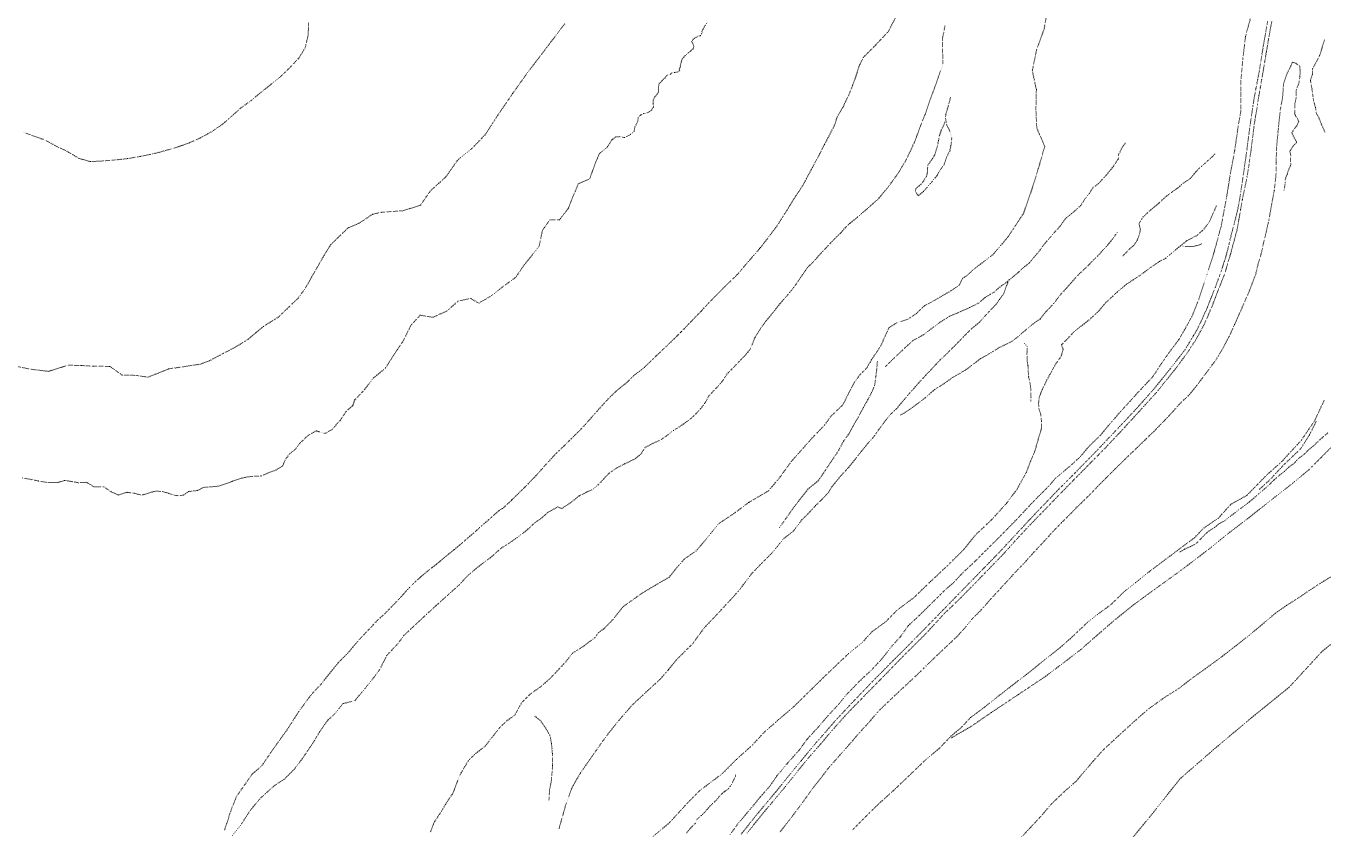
# Model space of a CAD drawing. Extents: x 682410 to 689460, y 7661803 to 7669124.
# Drawn here: x 685258.8 to 685687.7, y 7667440.4 to 7667705.9 of the extents above; entities that cross this region are included whole.
import ezdxf

# ---------------------------------------------------------------- set-up
doc = ezdxf.new("R2010")
doc.units = 0
doc.header["$MEASUREMENT"] = 0
doc.linetypes.add('DOT', pattern=[0.25, 0, -0.25])
doc.layers.add('02 TOE_Line', color=1, linetype='DOT', lineweight=20)

msp = doc.modelspace()

# ---------------------------------------------------------------- linework, layer by layer
at = {"layer": '02 TOE_Line'}
for points in [[(685547.46, 7667710.86, 4315.9), (685543.97, 7667704.05, 4316.5), (685539.5, 7667699.28, 4316.56), (685535.65, 7667695.44, 4316.78), (685534.55, 7667693.14, 4316.7), (685534.38, 7667692.77, 4316.69), (685534.22, 7667692.31, 4316.66), (685533.62, 7667690.5, 4316.56), (685533.47, 7667690.05, 4316.53), (685533.04, 7667688.7, 4316.45), (685532.08, 7667686.16, 4316.39), (685531.83, 7667685.4, 4316.35), (685531.67, 7667684.99, 4316.33), (685531.03, 7667683.42, 4316.26), (685529.46, 7667680.1, 4316.27), (685529.06, 7667679.29, 4316.28), (685528.84, 7667678.91, 4316.29), (685527, 7667675.69, 4316.37), (685526.56, 7667674.4, 4316.21), (685525.99, 7667672.7, 4315.99), (685524.85, 7667670.5, 4315.97), (685524.67, 7667670.14, 4315.97), (685524, 7667668.92, 4315.96), (685523.55, 7667668.07, 4315.94), (685522.81, 7667666.64, 4315.91), (685522.62, 7667666.28, 4315.9), (685521.33, 7667663.71, 4315.84), (685521.15, 7667663.36, 4315.84), (685520.91, 7667662.9, 4315.83), (685520.74, 7667662.57, 4315.83), (685519.4, 7667660.11, 4315.8), (685518.75, 7667658.92, 4315.79), (685518.56, 7667658.58, 4315.79), (685518.56, 7667658.58, 4315.79), (685518.45, 7667658.37, 4315.78), (685518.39, 7667658.25, 4315.78), (685516.83, 7667655.34, 4315.75), (685516.42, 7667654.54, 4315.73), (685515.74, 7667653.25, 4315.71), (685515.54, 7667652.94, 4315.7), (685514.92, 7667651.97, 4315.69), (685514.01, 7667650.62, 4315.69), (685512.79, 7667648.79, 4315.7), (685512.59, 7667648.47, 4315.7), (685512.57, 7667648.44, 4315.7), (685511.35, 7667646.46, 4315.69), (685510.83, 7667645.59, 4315.68), (685510.62, 7667645.26, 4315.68), (685510.28, 7667644.7, 4315.67), (685508.5, 7667641.96, 4315.68), (685507.71, 7667640.67, 4315.66), (685507.14, 7667639.76, 4315.66), (685506.9, 7667639.45, 4315.65), (685505.27, 7667637.29, 4315.64), (685504.68, 7667636.5, 4315.63), (685502.68, 7667633.86, 4315.61), (685502.4, 7667633.53, 4315.61), (685501.66, 7667632.63, 4315.61), (685501.31, 7667632.19, 4315.6), (685500.97, 7667631.78, 4315.6), (685498.74, 7667629.18, 4315.64), (685498.46, 7667628.87, 4315.64), (685497.63, 7667627.95, 4315.66), (685497.5, 7667627.79, 4315.66), (685496.08, 7667626.1, 4315.63), (685494.44, 7667624.12, 4315.59), (685494.14, 7667623.81, 4315.58), (685494, 7667623.67, 4315.58), (685493.93, 7667623.6, 4315.58), (685493.86, 7667623.54, 4315.58), (685489.9, 7667619.69, 4315.63), (685489.89, 7667619.68, 4315.63), (685489.88, 7667619.67, 4315.63), (685489.59, 7667619.38, 4315.62), (685486.96, 7667616.73, 4315.59), (685486.63, 7667616.4, 4315.59), (685485.92, 7667615.68, 4315.58), (685485.92, 7667615.68, 4315.58), (685484.31, 7667614.02, 4315.55), (685484.01, 7667613.69, 4315.55), (685482.03, 7667611.54, 4315.51), (685481.96, 7667611.47, 4315.51), (685481.69, 7667611.19, 4315.51), (685481.42, 7667610.91, 4315.51), (685479.05, 7667608.48, 4315.53), (685478.73, 7667608.15, 4315.53), (685478.08, 7667607.48, 4315.54), (685475.56, 7667604.82, 4315.54), (685475.19, 7667604.46, 4315.54), (685474.15, 7667603.45, 4315.54), (685474.11, 7667603.41, 4315.54), (685473.34, 7667602.65, 4315.54), (685470.99, 7667600.35, 4315.54), (685470.63, 7667600.02, 4315.54), (685470.44, 7667599.84, 4315.54), (685469.88, 7667599.32, 4315.54), (685467.79, 7667597.37, 4315.52), (685467.41, 7667596.99, 4315.52), (685467.05, 7667596.64, 4315.52), (685466.03, 7667595.66, 4315.53), (685464.4, 7667594.06, 4315.51), (685463.27, 7667592.96, 4315.51), (685461.9, 7667591.87, 4315.51), (685460.45, 7667590.78, 4315.55), (685460.05, 7667590.48, 4315.56), (685459.11, 7667589.6, 4315.58), (685457.88, 7667588.42, 4315.59), (685457.55, 7667588.09, 4315.59), (685457.19, 7667587.75, 4315.59), (685456.75, 7667587.39, 4315.59), (685454.83, 7667585.84, 4315.61), (685454.34, 7667585.45, 4315.62), (685453.59, 7667584.76, 4315.66), (685452.95, 7667584.15, 4315.69), (685451.79, 7667583.04, 4315.76), (685450.92, 7667582.11, 4315.76), (685450.83, 7667582.01, 4315.76), (685450.59, 7667581.76, 4315.75), (685449.99, 7667581.1, 4315.75), (685448.93, 7667579.95, 4315.73), (685448.85, 7667579.87, 4315.73), (685448.24, 7667579.19, 4315.72), (685448.19, 7667579.13, 4315.72), (685447.52, 7667578.36, 4315.71), (685446.37, 7667577.06, 4315.69), (685445.89, 7667576.51, 4315.68), (685445.26, 7667575.78, 4315.67), (685444.52, 7667574.95, 4315.65), (685443.8, 7667574.15, 4315.63), (685442.57, 7667572.83, 4315.63), (685442.39, 7667572.63, 4315.63), (685441.28, 7667571.49, 4315.66), (685440.45, 7667570.69, 4315.68), (685439.29, 7667569.55, 4315.71), (685438.65, 7667568.91, 4315.72), (685437.7, 7667567.99, 4315.75), (685436.77, 7667567.05, 4315.76), (685435.2, 7667565.58, 4315.79), (685433.64, 7667564.07, 4315.79), (685433.54, 7667563.99, 4315.79), (685432.87, 7667563.23, 4315.74), (685432.14, 7667562.4, 4315.68), (685431.64, 7667561.84, 4315.64), (685430.31, 7667560.43, 4315.59), (685429.58, 7667559.6, 4315.56), (685428.2, 7667558.03, 4315.51), (685428.12, 7667557.94, 4315.5), (685427.93, 7667557.73, 4315.5), (685427.3, 7667557.04, 4315.49), (685426.54, 7667556.25, 4315.48), (685425.06, 7667554.7, 4315.45), (685423.64, 7667553.27, 4315.46), (685423.23, 7667552.85, 4315.46), (685422.14, 7667551.8, 4315.46), (685420.66, 7667550.34, 4315.46), (685419.92, 7667549.61, 4315.46), (685419.55, 7667549.24, 4315.46), (685419.49, 7667549.18, 4315.46), (685419.47, 7667549.16, 4315.46), (685419.33, 7667549.01, 4315.46), (685419.19, 7667548.88, 4315.47), (685417.26, 7667547.11, 4315.56), (685416.71, 7667546.59, 4315.59), (685416.4, 7667546.38, 4315.66), (685415.13, 7667545.55, 4315.91), (685414, 7667544.55, 4316.01), (685412.76, 7667543.41, 4316.1), (685411.86, 7667542.64, 4316.14), (685411.27, 7667542.15, 4316.17), (685410.99, 7667541.89, 4316.17), (685408.76, 7667539.97, 4316.27), (685407.75, 7667539.05, 4316.29), (685407.67, 7667538.98, 4316.29), (685407.67, 7667538.98, 4316.29), (685406.76, 7667538.19, 4316.3), (685404.23, 7667535.98, 4316.35), (685404.03, 7667535.81, 4316.35), (685403.07, 7667534.95, 4316.36), (685402.14, 7667534.17, 4316.36), (685400.55, 7667532.84, 4316.37), (685400.42, 7667532.73, 4316.37), (685398.65, 7667531.3, 4316.41), (685396.85, 7667529.84, 4316.44), (685396.8, 7667529.8, 4316.44), (685395.51, 7667528.73, 4316.45), (685395.31, 7667528.56, 4316.45), (685394.4, 7667527.8, 4316.45), (685393.09, 7667526.78, 4316.46), (685392.89, 7667526.63, 4316.46), (685391.97, 7667525.9, 4316.46), (685391.06, 7667525.18, 4316.46), (685389.72, 7667524.02, 4316.46), (685389.37, 7667523.72, 4316.46), (685388.99, 7667523.38, 4316.46), (685388.86, 7667523.28, 4316.46), (685387.74, 7667522.26, 4316.45), (685386.92, 7667521.52, 4316.45), (685386.23, 7667520.81, 4316.45), (685385.74, 7667520.31, 4316.45), (685385.54, 7667520.11, 4316.45), (685385.46, 7667520.03, 4316.45), (685384.31, 7667518.75, 4316.44), (685383.43, 7667517.77, 4316.44), (685382.71, 7667516.97, 4316.44), (685382.33, 7667516.58, 4316.44), (685382.13, 7667516.38, 4316.44), (685381.95, 7667516.19, 4316.44), (685378.91, 7667513.04, 4316.43), (685378.51, 7667512.63, 4316.43), (685377.45, 7667511.54, 4316.43), (685375.05, 7667509.36, 4316.44), (685369.03, 7667503, 4316.51), (685365.34, 7667498.66, 4316.53), (685362.01, 7667495.29, 4316.56), (685356.4, 7667488.26, 4316.53), (685353.26, 7667484.92, 4316.53), (685349.02, 7667479.21, 4316.55), (685345.34, 7667473.44, 4316.62), (685340.96, 7667467.36, 4316.61), (685336.73, 7667461.18, 4316.52), (685333.58, 7667458.49, 4316.46), (685328.38, 7667451.04, 4316.31), (685328.11, 7667450.35, 4316.31), (685328.06, 7667450.25, 4316.31), (685327.81, 7667449.6, 4316.31), (685326.8, 7667447.07, 4316.3), (685326.52, 7667446.27, 4316.3), (685326.43, 7667445.98, 4316.3), (685326.26, 7667445.49, 4316.29), (685325.89, 7667444.31, 4316.28), (685325.18, 7667442.09, 4316.26), (685324.52, 7667440.08, 4316.25)], [(685596.61, 7667711.42, 4300.44), (685595.46, 7667704.91, 4298.9), (685592.98, 7667698.07, 4299.17), (685591.52, 7667691.06, 4299.35), (685592.88, 7667684.85, 4297.86), (685592.73, 7667678.18, 4298.55), (685593, 7667672.15, 4298.37), (685595.65, 7667665.98, 4297.02), (685593.52, 7667658.68, 4297.2), (685591.23, 7667651.29, 4297.21), (685588.65, 7667643.94, 4296.98), (685583.56, 7667636.17, 4296.73), (685578.54, 7667630.28, 4296.91), (685572.02, 7667625.29, 4296.78), (685570.13, 7667623.47, 4296.37), (685568.48, 7667622.38, 4296.25), (685567.34, 7667620.14, 4296.79), (685564.61, 7667618.27, 4296.74), (685559.4, 7667615.25, 4296.63), (685555.84, 7667613.33, 4296.4), (685553.09, 7667610.7, 4296.32), (685550.45, 7667608.93, 4296.54), (685546.71, 7667607.69, 4296.4), (685544.22, 7667606.16, 4296.48), (685542.69, 7667603.02, 4296.01), (685541.91, 7667601.05, 4295.7), (685540.82, 7667599.08, 4295.56), (685538.34, 7667595.45, 4295.67), (685536.85, 7667592.82, 4295.79), (685534.55, 7667590.55, 4295.49), (685532.64, 7667587.9, 4295.46), (685530.81, 7667584.45, 4295.48), (685528.91, 7667580.62, 4295.27), (685525.02, 7667576.9, 4295.36), (685522.8, 7667573.82, 4295.27), (685518.99, 7667569.9, 4295.07), (685515, 7667565.41, 4294.89), (685511.85, 7667561.86, 4294.94), (685507.67, 7667556.08, 4294.45), (685504.21, 7667552.1, 4294.01), (685497.71, 7667548.28, 4294.42), (685493.31, 7667544.98, 4294.28), (685487.84, 7667541.29, 4293.9), (685483.62, 7667536.08, 4293.57), (685480.39, 7667532.33, 4293.35), (685476.41, 7667529.56, 4293.36), (685473.3, 7667525.93, 4292.85), (685471.44, 7667523.6, 4292.76), (685466.92, 7667520.96, 4292.84), (685462.63, 7667518.4, 4292.23), (685456.24, 7667513.85, 4291.97), (685452.89, 7667509.62, 4291.96), (685449.89, 7667506.59, 4291.66), (685448.03, 7667505.22, 4291.63), (685446.91, 7667503.57, 4291.44), (685444.85, 7667502.11, 4291.61), (685443.32, 7667500.88, 4291.74), (685439.43, 7667498.44, 4291.47), (685437.25, 7667495.58, 4291.3), (685434.7, 7667492.88, 4291.09), (685432.02, 7667490.05, 4290.94), (685429.19, 7667487.58, 4290.81), (685425.53, 7667484.95, 4290.6), (685422.67, 7667482.08, 4290.39), (685420.5, 7667478.12, 4290.15), (685417.77, 7667476.09, 4289.97), (685415.39, 7667473.85, 4289.77), (685413.22, 7667471.03, 4289.7), (685410.57, 7667467.68, 4289.85), (685407.73, 7667465.52, 4290.08), (685405.16, 7667463.11, 4290.65), (685402.33, 7667458.32, 4290.08), (685400.01, 7667452.19, 4289.03), (685398.14, 7667449.52, 4289.06), (685396.23, 7667446.28, 4288.83), (685393.9, 7667442.8, 4288.65), (685392.54, 7667439.28, 4288.48)], [(685491.63, 7667438.55, 4255.67), (685494.25, 7667442.17, 4255.81), (685499.16, 7667447.96, 4256.11), (685501.65, 7667451.02, 4256.12), (685504.67, 7667454.42, 4256.26), (685507.01, 7667457.82, 4256.22), (685510.52, 7667462.03, 4256.41), (685514.58, 7667466.6, 4256.56), (685517.09, 7667470.06, 4256.68), (685521.16, 7667474.5, 4257.02), (685523.15, 7667476.91, 4256.91), (685527.55, 7667481.63, 4257), (685529.96, 7667484.66, 4257.07), (685534.32, 7667489.15, 4257.17), (685538.35, 7667492.94, 4257.15), (685541.6, 7667496.38, 4257.33), (685545.13, 7667500.87, 4257.63), (685547.89, 7667503.88, 4257.53), (685550.56, 7667507.64, 4257.56), (685554.31, 7667511.1, 4257.65), (685558.47, 7667515.21, 4257.99), (685562.7, 7667519.42, 4258.24), (685565.54, 7667521.86, 4258.21), (685568.47, 7667524.99, 4258.32), (685573.01, 7667529.25, 4258.29), (685576.62, 7667532.91, 4258.38), (685579.83, 7667536.04, 4258.48), (685583.34, 7667539.65, 4258.79), (685586.25, 7667542.58, 4258.83), (685589.3, 7667545.86, 4258.88), (685593.64, 7667550.42, 4259.03), (685596.51, 7667553.23, 4259.04), (685599.32, 7667556.42, 4259.13), (685603.97, 7667560.29, 4259.49), (685607.45, 7667563.52, 4259.5), (685610.1, 7667566.67, 4259.48), (685614.08, 7667570.58, 4259.64), (685616.31, 7667573.27, 4259.68), (685620.64, 7667578.3, 4260.16), (685623.43, 7667581.33, 4260.3), (685626.34, 7667584.54, 4260.3), (685629.62, 7667588.04, 4260.42), (685631.43, 7667589.97, 4260.39), (685633.76, 7667593.56, 4260.36), (685636.49, 7667597.53, 4260.43), (685640.03, 7667602.21, 4260.62), (685642.16, 7667605.95, 4260.7), (685644.38, 7667609.94, 4260.67), (685646.61, 7667615.55, 4260.55), (685649.26, 7667623.63, 4260.62), (685651.72, 7667631.36, 4260.95), (685653.96, 7667639.61, 4261.08), (685655.73, 7667648.98, 4261.46), (685657.07, 7667657.35, 4261.65), (685658.48, 7667664.82, 4261.7), (685659.56, 7667672.42, 4261.72), (685660.53, 7667677.95, 4261.71), (685660.51, 7667688.1, 4261.63), (685661.18, 7667695.24, 4262.06), (685662.02, 7667702.4, 4261.94), (685663.84, 7667709.09, 4261.82)], [(685255.25, 7667593.39, 4370.98), (685260.75, 7667592.33, 4371.01), (685266.27, 7667591.66, 4370.96), (685269.51, 7667592.68, 4370.92), (685272.75, 7667593.69, 4370.88), (685277.19, 7667593.6, 4370.85), (685281.14, 7667593.35, 4370.76), (685286.55, 7667593.31, 4370.6), (685290.68, 7667590.42, 4370.64), (685295.28, 7667590.33, 4370.56), (685299.18, 7667589.74, 4370.51), (685302.56, 7667591.1, 4370.62), (685305.94, 7667592.46, 4370.74), (685311.19, 7667593.25, 4370.75), (685316.44, 7667594.04, 4370.76), (685319.62, 7667595.25, 4370.83), (685324.12, 7667597.63, 4370.86), (685328.62, 7667600, 4370.89), (685332.3, 7667602.3, 4371.06), (685334.83, 7667604.41, 4370.81), (685337.35, 7667606.53, 4370.56), (685342.3, 7667609.6, 4370.88), (685345.23, 7667612.42, 4370.84), (685348.83, 7667615.9, 4371.04), (685351.29, 7667619.29, 4371.18), (685353.26, 7667622.85, 4371.46), (685355.3, 7667626.3, 4371.53), (685357.27, 7667629.83, 4371.58), (685359.56, 7667633.51, 4371.65), (685362.36, 7667636.24, 4371.67), (685365.38, 7667639.14, 4371.78), (685368.89, 7667640.59, 4371.71), (685373.39, 7667643.58, 4371.68), (685376.36, 7667644.26, 4372.02), (685383.14, 7667644.74, 4371.89), (685383.15, 7667644.67, 4371.9), (685389.28, 7667646.64, 4371.83), (685392.53, 7667651.31, 4371.68), (685397.68, 7667655.98, 4371.34), (685401.7, 7667661.69, 4371.48), (685406.18, 7667665.24, 4371.18), (685410.76, 7667670.03, 4371.03), (685412.81, 7667673.22, 4371), (685414.87, 7667676.41, 4370.97), (685417.3, 7667679.96, 4370.93), (685419.73, 7667683.5, 4370.89), (685422.07, 7667686.79, 4370.77), (685424.4, 7667690.08, 4370.65), (685426.91, 7667693.37, 4370.66), (685429.41, 7667696.65, 4370.67), (685431.98, 7667700.02, 4370.62), (685434.55, 7667703.4, 4370.57), (685436.97, 7667706.6, 4370.48)], [(685484.08, 7667706.91, 4351.7), (685483.18, 7667705.73, 4351.84), (685482.51, 7667704.53, 4351.78), (685482.23, 7667703.36, 4351.4), (685481.8, 7667702.61, 4351.41), (685480.99, 7667702.48, 4351.82), (685479.37, 7667701.47, 4352.2), (685478.91, 7667700.68, 4352.2), (685479.3, 7667700.16, 4351.77), (685479.61, 7667699.18, 4351.24), (685479.4, 7667698.28, 4351.01), (685478.53, 7667697.54, 4351.22), (685477.73, 7667696.88, 4351.27), (685476.62, 7667695.93, 4351.25), (685475.71, 7667694.8, 4351.15), (685475.31, 7667693.35, 4351.06), (685475.07, 7667692.1, 4350.63), (685474.81, 7667691.71, 4350.6), (685474.98, 7667691.18, 4350.2), (685474.49, 7667690.69, 4350.24), (685473.2, 7667690.43, 4351.09), (685472.41, 7667690.33, 4351.62), (685471.75, 7667689.77, 4351.75), (685470.7, 7667689.51, 4352.2), (685470.35, 7667688.95, 4352.08), (685469.17, 7667687.78, 4352.11), (685468.03, 7667686.61, 4352.1), (685467.92, 7667683.93, 4351.27), (685467.49, 7667683.27, 4351.24), (685466.71, 7667682.41, 4351.32), (685466.23, 7667681.34, 4351.11), (685466.22, 7667680.18, 4350.74), (685466.26, 7667679, 4350.24), (685465.65, 7667678.02, 4350.25), (685464.5, 7667677.22, 4350.78), (685463.03, 7667676.87, 4351.52), (685461.96, 7667676.35, 4352.03), (685461.18, 7667675.5, 4352.21), (685461.17, 7667674.42, 4351.83), (685460.11, 7667672.41, 4351.8), (685459.88, 7667671.01, 4351.4), (685458.64, 7667669.96, 4351.36), (685457.7, 7667669.46, 4351), (685456.68, 7667668.92, 4350.82), (685455.12, 7667669.26, 4351.54), (685453.82, 7667669.16, 4351.82), (685452.5, 7667668.15, 4351.59), (685451.04, 7667665.83, 4351.51), (685448.44, 7667663.65, 4352.19), (685446.92, 7667660.17, 4351.59), (685445.18, 7667655.3, 4350.52), (685441.43, 7667653.64, 4351.8), (685439.32, 7667648.57, 4350.35), (685438.08, 7667645.47, 4349.44), (685435.22, 7667641.79, 4349), (685432.03, 7667641.75, 4350.6), (685429.59, 7667638.28, 4349.91), (685428.51, 7667633.09, 4347.91), (685425.51, 7667629.25, 4347.9), (685423.51, 7667626.82, 4348.03), (685420.75, 7667622.75, 4347.8), (685415.89, 7667619.2, 4347.4), (685412.86, 7667616.75, 4347), (685408.49, 7667614.19, 4347), (685405.86, 7667615.8, 4349), (685401.74, 7667614.92, 4349.88), (685398.02, 7667611.63, 4349), (685393.37, 7667609.54, 4348.6), (685389.15, 7667610.22, 4349.4), (685386.09, 7667606.89, 4349), (685383.58, 7667601.74, 4348.49), (685380.59, 7667597.33, 4348.46), (685377.67, 7667592.73, 4348.05), (685373.73, 7667589.5, 4348.61), (685370.55, 7667585.38, 4348.06), (685367.52, 7667582.21, 4348.23), (685366.91, 7667580.38, 4347.8), (685364.77, 7667578.52, 4348.26), (685362.78, 7667575.52, 4348.14), (685359.9, 7667572.36, 4347.4), (685357.7, 7667571.12, 4347.4), (685354.77, 7667572, 4349), (685351.99, 7667570.38, 4348.97), (685349.27, 7667567.77, 4348.66), (685347.83, 7667565.85, 4348.21), (685345.88, 7667564.27, 4348.2), (685344.65, 7667562.57, 4347.8), (685343.63, 7667560.34, 4347), (685341.2, 7667558.89, 4346.83), (685339.08, 7667558.16, 4347), (685336.79, 7667557.09, 4347), (685333.87, 7667556.95, 4347.8), (685331.76, 7667556.71, 4348.29), (685329.83, 7667556.29, 4348.61), (685327.09, 7667555.31, 4348.58), (685322.25, 7667553.67, 4348.6), (685317.61, 7667553.31, 4349.33), (685315.56, 7667552.3, 4348.71), (685312.54, 7667551.94, 4348.6), (685310.93, 7667550.72, 4347.8), (685308.54, 7667550.55, 4347.8), (685305.96, 7667551.37, 4348.53), (685303.8, 7667551.94, 4348.91), (685301.69, 7667552.09, 4349), (685297.08, 7667550.75, 4347.89), (685294.57, 7667551.35, 4348.2), (685292.29, 7667551.69, 4348.41), (685289.38, 7667550.78, 4347.88), (685286.95, 7667551.85, 4348.76), (685284.66, 7667553.44, 4350), (685281.39, 7667553.44, 4349.79), (685278.92, 7667554.98, 4350.6), (685276.32, 7667554.85, 4350.2), (685271.61, 7667555.61, 4350.04), (685269.39, 7667554.94, 4349.54), (685265.88, 7667554.94, 4349.54), (685262.98, 7667555.42, 4349.8), (685260.24, 7667555.98, 4350.11), (685257.51, 7667556.48, 4350.34)], [(685352.27, 7667706.89, 4372.36), (685352.13, 7667702.82, 4372.4), (685351.14, 7667698.62, 4372.43), (685349.02, 7667695.19, 4372.46), (685346.14, 7667692.15, 4372.41), (685343.21, 7667689.3, 4372.45), (685339.9, 7667686.6, 4372.48), (685336.57, 7667683.93, 4372.54), (685333.29, 7667681.2, 4372.57), (685329.87, 7667678.75, 4372.61), (685326.81, 7667675.97, 4372.53), (685323.68, 7667673.27, 4372.39), (685320.32, 7667670.97, 4372.25), (685316.52, 7667668.84, 4372.22), (685312.85, 7667667.22, 4372.25), (685308.78, 7667665.79, 4372.22), (685304.9, 7667664.6, 4372.16), (685300.73, 7667663.56, 4372.13), (685296.69, 7667662.74, 4372.11), (685292.42, 7667661.99, 4372.14), (685288.33, 7667661.55, 4372.12), (685284.27, 7667661.22, 4372.11), (685280.19, 7667660.99, 4372.19), (685276.32, 7667662.06, 4372.27), (685272.8, 7667664.21, 4372.27), (685269.02, 7667666.01, 4372.4), (685265.45, 7667667.97, 4372.31), (685261.58, 7667669.41, 4372.38), (685257.64, 7667670.81, 4372.48)], [(685562.67, 7667705.89, 4315.32), (685561.84, 7667701.81, 4315.31), (685561.94, 7667693.27, 4315.45), (685560.45, 7667688.84, 4315.41), (685559.11, 7667685.06, 4315.51), (685557.68, 7667681.35, 4315.6), (685556.06, 7667676.59, 4315.79), (685554.03, 7667671.41, 4315.83), (685552.72, 7667667.77, 4315.94), (685551.21, 7667664.5, 4315.91), (685549.75, 7667661.43, 4315.88), (685547.11, 7667657.05, 4315.54), (685544.01, 7667652.77, 4315.32), (685540.61, 7667648.65, 4315.33), (685537.04, 7667645.5, 4315.02), (685533.72, 7667642.64, 4314.97), (685531.12, 7667640.53, 4314.94), (685529.32, 7667638.76, 4314.97), (685528.09, 7667637.31, 4315.08), (685526.74, 7667636.06, 4314.86), (685524.89, 7667634.15, 4314.78), (685523.38, 7667632.52, 4314.83), (685520.85, 7667629.8, 4314.94), (685518.88, 7667627.58, 4314.94), (685517.3, 7667626.11, 4314.83), (685514.91, 7667622.65, 4314.86), (685513.04, 7667619.88, 4314.77), (685510.67, 7667616.94, 4314.86), (685508.04, 7667613.95, 4314.76), (685505.85, 7667611.15, 4314.62), (685503.57, 7667608.39, 4314.44), (685501.66, 7667605.77, 4314.31), (685499.77, 7667602.75, 4314.16), (685498.26, 7667598.92, 4314.16), (685496.58, 7667596.95, 4314.1), (685494.98, 7667595.29, 4314.02), (685492.17, 7667592.38, 4314.04), (685490.62, 7667590.81, 4314.09), (685489.19, 7667588.57, 4314.12), (685487.35, 7667586.45, 4314.13), (685484.69, 7667583.64, 4314.06), (685483.21, 7667581.03, 4314.09), (685481.79, 7667579.24, 4314.04), (685480.24, 7667577.55, 4314.12), (685478.68, 7667576.08, 4314.2), (685476.35, 7667574.36, 4314.16), (685474.79, 7667573.29, 4313.98), (685472.88, 7667572.13, 4313.97), (685471.02, 7667570.64, 4314.02), (685468.76, 7667569.06, 4314.24), (685466.06, 7667567.81, 4314.29), (685463.52, 7667566.51, 4314.35), (685462.06, 7667564.23, 4314.73), (685460.1, 7667562.67, 4314.87), (685456.7, 7667561.07, 4314.91), (685454.17, 7667559.72, 4315.01), (685451.63, 7667558.02, 4315.08), (685449.43, 7667555.67, 4315.13), (685447.83, 7667553.95, 4314.98), (685445.91, 7667552.45, 4314.88), (685444.09, 7667551.7, 4314.94), (685441.7, 7667550.46, 4315.32), (685439.99, 7667549.1, 4315.56), (685438.71, 7667548.14, 4315.79), (685435.96, 7667546.29, 4316.1), (685434.67, 7667546.88, 4315.88), (685431.37, 7667545.04, 4315.83), (685429.34, 7667543.2, 4315.91), (685426.89, 7667541.5, 4315.92), (685424.66, 7667539.35, 4315.98), (685421.37, 7667536.84, 4315.95), (685418.95, 7667535.12, 4315.99), (685415.67, 7667533.03, 4316), (685413.09, 7667530.63, 4316.09), (685408.31, 7667527.03, 4316.2), (685404.78, 7667524.03, 4316.25), (685401.89, 7667520.92, 4316.34), (685398.17, 7667517.62, 4316.33), (685394.46, 7667514.26, 4316.37), (685391.23, 7667511.32, 4316.46), (685387.7, 7667508.04, 4316.44), (685383.76, 7667504.34, 4316.47), (685381.8, 7667501.63, 4316.66), (685378.12, 7667497.76, 4316.52), (685375.8, 7667493.12, 4316.82), (685373.44, 7667489.93, 4316.73), (685370.88, 7667486.8, 4316.63), (685367.62, 7667482.81, 4316.9), (685363.64, 7667481.81, 4316.35), (685360.78, 7667478.29, 4316.28), (685358.56, 7667476.31, 4316.32), (685355.86, 7667472.42, 4316.49), (685354.16, 7667469.48, 4316.56), (685350.52, 7667464.09, 4316.57), (685347.57, 7667460.16, 4316.51), (685344.27, 7667456.88, 4316.62), (685340.99, 7667454.74, 4316.51), (685336.41, 7667450.62, 4316.32), (685333.04, 7667446.6, 4316.37), (685329.99, 7667441.89, 4316.29), (685327.02, 7667438.17, 4316.26)], [(685669.33, 7667707.31, 4260.92), (685668.84, 7667704.54, 4260.93), (685668.35, 7667701.77, 4260.94), (685667.86, 7667699, 4260.95), (685667.44, 7667696.35, 4260.97), (685667.02, 7667693.7, 4261), (685666.6, 7667691.05, 4261.03), (685666.03, 7667688.04, 4260.99), (685665.45, 7667685.03, 4260.95), (685664.88, 7667682.01, 4260.91), (685664.43, 7667679.05, 4260.89), (685663.99, 7667676.09, 4260.87), (685663.54, 7667673.13, 4260.85), (685663.14, 7667670.03, 4260.81), (685662.74, 7667666.93, 4260.77), (685662.34, 7667663.82, 4260.73), (685661.89, 7667660.72, 4260.63), (685661.44, 7667657.62, 4260.53), (685660.99, 7667654.51, 4260.44), (685660.51, 7667651.31, 4260.38), (685660.03, 7667648.11, 4260.33), (685659.54, 7667645.76, 4260.24), (685659.05, 7667643.41, 4260.15), (685658.23, 7667640.27, 4260.14), (685657.41, 7667637.13, 4260.13), (685656.65, 7667634, 4260.11), (685655.9, 7667630.86, 4260.1), (685655, 7667627.95, 4260.04), (685654.1, 7667625.04, 4259.98), (685653.06, 7667622.23, 4259.78), (685652.01, 7667619.42, 4259.57), (685650.56, 7667615.73, 4259.53), (685649.11, 7667612.04, 4259.49), (685647.64, 7667608.89, 4259.43), (685646.17, 7667605.74, 4259.36), (685644.78, 7667603.4, 4259.34), (685643.38, 7667601.07, 4259.31), (685641.98, 7667598.73, 4259.29), (685639.64, 7667595.73, 4259.13), (685637.29, 7667592.74, 4258.97), (685635.31, 7667590.28, 4258.95), (685633.32, 7667587.83, 4258.92), (685631.33, 7667585.37, 4258.9), (685629.56, 7667583.38, 4258.9), (685627.78, 7667581.38, 4258.9), (685626.01, 7667579.39, 4258.89), (685624.04, 7667577.28, 4258.84), (685622.08, 7667575.18, 4258.78), (685619.88, 7667572.86, 4258.67), (685617.68, 7667570.54, 4258.56), (685615.48, 7667568.22, 4258.45), (685613.28, 7667565.89, 4258.34), (685610.91, 7667563.46, 4258.34), (685608.54, 7667561.03, 4258.34), (685606.17, 7667558.6, 4258.34), (685604.15, 7667556.57, 4258.3), (685602.13, 7667554.55, 4258.26), (685600.11, 7667552.53, 4258.22), (685597.89, 7667550.21, 4258.14), (685595.66, 7667547.9, 4258.06), (685593.43, 7667545.59, 4257.98), (685590.73, 7667542.71, 4257.92), (685588.03, 7667539.83, 4257.86), (685585.7, 7667537.31, 4257.74), (685583.36, 7667534.79, 4257.62), (685581.02, 7667532.27, 4257.49), (685579.15, 7667530.34, 4257.45), (685577.27, 7667528.42, 4257.41), (685575.4, 7667526.49, 4257.37), (685573.4, 7667524.44, 4257.32), (685571.4, 7667522.38, 4257.26), (685569.4, 7667520.33, 4257.2), (685567.48, 7667518.36, 4257.15), (685565.57, 7667516.4, 4257.09), (685563.65, 7667514.43, 4257.04), (685561.7, 7667512.42, 4256.97), (685559.74, 7667510.41, 4256.9), (685557.56, 7667508.2, 4256.83), (685555.39, 7667505.99, 4256.76), (685552.66, 7667503.21, 4256.65), (685549.94, 7667500.42, 4256.53), (685548.05, 7667498.54, 4256.49), (685546.15, 7667496.66, 4256.45), (685544.26, 7667494.78, 4256.4), (685541.89, 7667492.38, 4256.35), (685539.52, 7667489.99, 4256.3), (685536.79, 7667487.16, 4256.26), (685534.06, 7667484.33, 4256.23), (685531.69, 7667481.81, 4256.19), (685529.32, 7667479.29, 4256.15), (685526.95, 7667476.76, 4256.11), (685524.6, 7667474.08, 4256.02), (685522.26, 7667471.4, 4255.93), (685519.91, 7667468.71, 4255.84), (685517.55, 7667465.87, 4255.8), (685515.18, 7667463.03, 4255.75), (685512.82, 7667460.19, 4255.71), (685510.75, 7667457.63, 4255.64), (685508.69, 7667455.08, 4255.58), (685506.63, 7667452.53, 4255.51), (685504.7, 7667450.23, 4255.36), (685502.77, 7667447.92, 4255.21), (685500.84, 7667445.62, 4255.06), (685498.97, 7667443.29, 4255.05), (685497.1, 7667440.97, 4255.05), (685495.23, 7667438.64, 4255.04)], [(685497.24, 7667439, 4255.07), (685499.51, 7667441.85, 4255.1), (685501.79, 7667444.7, 4255.14), (685503.74, 7667447.04, 4255.26), (685505.7, 7667449.38, 4255.37), (685507.81, 7667451.91, 4255.48), (685509.93, 7667454.43, 4255.59), (685512.1, 7667457.16, 4255.67), (685514.28, 7667459.88, 4255.75), (685515.98, 7667461.96, 4255.79), (685517.68, 7667464.03, 4255.83), (685519.7, 7667466.36, 4255.85), (685521.72, 7667468.68, 4255.88), (685523.87, 7667471.22, 4255.96), (685526.02, 7667473.75, 4256.05), (685528.42, 7667476.41, 4256.12), (685530.83, 7667479.07, 4256.19), (685532.9, 7667481.19, 4256.22), (685534.97, 7667483.31, 4256.25), (685537.03, 7667485.43, 4256.28), (685539.2, 7667487.63, 4256.31), (685541.36, 7667489.82, 4256.34), (685543.52, 7667492.02, 4256.37), (685545.47, 7667494.03, 4256.44), (685547.42, 7667496.04, 4256.51), (685549.37, 7667498.05, 4256.58), (685551.6, 7667500.24, 4256.63), (685553.82, 7667502.44, 4256.68), (685556.04, 7667504.63, 4256.74), (685558.2, 7667506.99, 4256.83), (685560.36, 7667509.34, 4256.92), (685562.52, 7667511.69, 4257.01), (685565.03, 7667514.07, 4257.04), (685567.54, 7667516.46, 4257.08), (685569.79, 7667518.74, 4257.15), (685572.03, 7667521.03, 4257.23), (685574.41, 7667523.47, 4257.34), (685576.78, 7667525.92, 4257.44), (685579.52, 7667528.74, 4257.43), (685582.26, 7667531.56, 4257.42), (685584.04, 7667533.57, 4257.6), (685585.81, 7667535.58, 4257.78), (685588.02, 7667537.95, 4257.82), (685590.22, 7667540.32, 4257.85), (685592.94, 7667543.11, 4257.9), (685595.65, 7667545.9, 4257.95), (685598.18, 7667548.52, 4258.04), (685600.7, 7667551.14, 4258.13), (685603, 7667553.49, 4258.14), (685605.29, 7667555.84, 4258.15), (685607.2, 7667557.77, 4258.24), (685609.1, 7667559.7, 4258.33), (685611.01, 7667561.64, 4258.41), (685613.3, 7667563.96, 4258.38), (685615.59, 7667566.28, 4258.35), (685617.92, 7667568.74, 4258.49), (685620.24, 7667571.21, 4258.62), (685622.45, 7667573.6, 4258.71), (685624.65, 7667575.99, 4258.81), (685626.85, 7667578.39, 4258.9), (685628.75, 7667580.49, 4258.88), (685630.64, 7667582.58, 4258.87), (685632.54, 7667584.68, 4258.85), (685634.52, 7667587.12, 4258.87), (685636.5, 7667589.55, 4258.89), (685638.48, 7667591.99, 4258.91), (685640.6, 7667594.84, 4259.1), (685642.72, 7667597.7, 4259.29), (685644.26, 7667600.07, 4259.3), (685645.8, 7667602.44, 4259.32), (685647.11, 7667604.85, 4259.37), (685648.42, 7667607.26, 4259.42), (685649.7, 7667610.25, 4259.51), (685650.99, 7667613.25, 4259.6), (685652.06, 7667616.07, 4259.68), (685653.14, 7667618.9, 4259.75), (685654.1, 7667621.26, 4259.85), (685655.06, 7667623.63, 4259.95), (685656.1, 7667627.16, 4260.08), (685657.14, 7667630.7, 4260.22), (685657.85, 7667633.35, 4260.21), (685658.57, 7667635.99, 4260.2), (685659.28, 7667638.64, 4260.19), (685659.85, 7667641.94, 4260.25), (685660.42, 7667645.24, 4260.3), (685660.99, 7667648.53, 4260.36), (685661.8, 7667652.39, 4260.48), (685662.6, 7667656.25, 4260.6), (685663.02, 7667659.05, 4260.65), (685663.43, 7667661.85, 4260.7), (685663.84, 7667664.65, 4260.75), (685664.2, 7667667.55, 4260.8), (685664.56, 7667670.46, 4260.86), (685664.92, 7667673.36, 4260.91), (685665.44, 7667676.52, 4260.92), (685665.95, 7667679.69, 4260.92), (685666.46, 7667682.85, 4260.93), (685666.92, 7667685.52, 4260.93), (685667.39, 7667688.19, 4260.92), (685667.85, 7667690.86, 4260.92), (685668.39, 7667694.11, 4260.91), (685668.93, 7667697.37, 4260.9), (685669.55, 7667700.95, 4260.87), (685670.17, 7667704.53, 4260.85), (685670.77, 7667707.57, 4260.94)], [(685688.28, 7667670.76, 4260.25), (685687.22, 7667673.09, 4260.2), (685686.32, 7667675.39, 4260.41), (685685.45, 7667676.93, 4260.44), (685685.18, 7667678.92, 4260.59), (685684.54, 7667681.11, 4260.76), (685684.28, 7667682.88, 4260.95), (685684.01, 7667684.94, 4261.16), (685683.48, 7667687.91, 4261.22), (685684.12, 7667689.79, 4261.66), (685684.2, 7667691.66, 4261.62), (685686.58, 7667696.17, 4262.21), (685688.13, 7667701.28, 4262.3)], [(685508.2, 7667439.48, 4256.09), (685511.25, 7667443.37, 4256.18), (685514.03, 7667447.09, 4256.2), (685516.29, 7667450.08, 4256.26), (685518.91, 7667453.79, 4256.22), (685521.59, 7667457.15, 4256.34), (685523.62, 7667459.88, 4256.39), (685526.77, 7667463.51, 4256.4), (685529.07, 7667466.08, 4256.43), (685531.97, 7667469.41, 4256.52), (685534.48, 7667472.32, 4256.6), (685537.25, 7667475.32, 4256.72), (685540.77, 7667479.42, 4256.88), (685544.58, 7667483.08, 4257.03), (685547.2, 7667485.53, 4257.09), (685550.66, 7667488.78, 4257.11), (685553.46, 7667491.37, 4257.19), (685556.38, 7667494.24, 4257.38), (685559.09, 7667496.89, 4257.5), (685562.9, 7667500.5, 4257.63), (685566.56, 7667503.91, 4257.56), (685569.19, 7667506.81, 4257.67), (685571.55, 7667509.72, 4257.72), (685574.56, 7667512.7, 4258.01), (685577.76, 7667516.34, 4258.03), (685580.43, 7667519.25, 4258.2), (685583.39, 7667522.44, 4258.3), (685585.94, 7667525.3, 4258.37), (685588.47, 7667527.88, 4258.58), (685592.09, 7667531.91, 4258.53), (685594.89, 7667534.89, 4258.61), (685598.27, 7667538.62, 4258.61), (685601.23, 7667541.66, 4258.63), (685603.53, 7667543.94, 4258.71), (685606.31, 7667546.79, 4258.87), (685610.6, 7667550.95, 4258.97), (685613.29, 7667553.76, 4259.05), (685616.18, 7667556.66, 4259.18), (685618.96, 7667559.43, 4259.37), (685622.11, 7667562.57, 4259.53), (685626.26, 7667566.5, 4259.56), (685629.07, 7667569.27, 4259.63), (685631.9, 7667571.98, 4259.77), (685635.25, 7667575.42, 4259.87), (685637.77, 7667578.12, 4259.93), (685640.4, 7667581.07, 4260.02), (685643.17, 7667583.64, 4260.23), (685646.01, 7667587.11, 4260.24), (685648.63, 7667590.61, 4260.36), (685652.21, 7667595.4, 4260.27), (685654.42, 7667599.07, 4260.47), (685656.64, 7667603.26, 4260.59), (685658.41, 7667607.14, 4260.56), (685660.26, 7667611.29, 4260.57), (685661.75, 7667614.65, 4260.64), (685663.26, 7667618.19, 4260.7), (685665.3, 7667623.47, 4260.96), (685666.23, 7667627.24, 4260.97), (685667.22, 7667630.62, 4261.03), (685667.92, 7667633.84, 4261), (685668.94, 7667638.08, 4261.17), (685669.75, 7667641.68, 4261.24), (685670.6, 7667646.52, 4261.3), (685671.54, 7667651.5, 4261.43), (685672.09, 7667656.41, 4261.48), (685672.17, 7667660.79, 4261.45), (685672.26, 7667665.13, 4261.57), (685672.62, 7667669.32, 4261.61), (685673.07, 7667673.8, 4261.73), (685673.5, 7667678.02, 4261.73), (685674.27, 7667682.08, 4261.9), (685674.59, 7667686.6, 4261.84), (685675.67, 7667689.93, 4261.93), (685677.04, 7667692.65, 4262.17), (685677.53, 7667693.83, 4262.15), (685678.65, 7667693.53, 4262.05), (685679.98, 7667692.52, 4261.83), (685680.07, 7667690.72, 4261.5), (685680.01, 7667689.12, 4261.43), (685679.68, 7667686.93, 4261.24), (685678.84, 7667684.99, 4261.18), (685678.73, 7667683.63, 4261.06), (685678.72, 7667681.91, 4260.91), (685678.37, 7667680.14, 4260.97), (685678.35, 7667678.39, 4260.73), (685678.27, 7667677.04, 4260.65), (685678.59, 7667676.05, 4260.63), (685679.19, 7667675.38, 4260.5), (685679.62, 7667674.24, 4260.41), (685678.97, 7667672.83, 4260.45), (685678.12, 7667671.76, 4260.62), (685677.3, 7667670.48, 4260.75), (685677.99, 7667669.18, 4260.5), (685678.96, 7667667.37, 4260.3), (685677.73, 7667666.11, 4261.1), (685676.65, 7667664.36, 4261.1), (685676.99, 7667662.98, 4260.46), (685676.85, 7667661.8, 4260.31), (685676.99, 7667659.88, 4260.18), (685676.15, 7667657.96, 4260.53), (685675.79, 7667656.72, 4260.68), (685675.32, 7667655.63, 4260.89), (685675.14, 7667654.94, 4261.07), (685675.14, 7667654.04, 4260.96), (685674.98, 7667652.62, 4260.94), (685674.74, 7667651.52, 4261.11)], [(685562.62, 7667674.11, 4315.56), (685562.29, 7667673.14, 4315.45), (685561.48, 7667671.5, 4315.3), (685560.79, 7667669.47, 4315.33), (685560.49, 7667667.86, 4315.28), (685560.18, 7667666.21, 4315.24), (685559.67, 7667664.49, 4315.12), (685559.26, 7667663.16, 4315.14), (685558.18, 7667661.46, 4315.19), (685556.95, 7667659.79, 4315.21), (685556.92, 7667657.65, 4315.16), (685556.53, 7667656.17, 4315.12), (685555.15, 7667653.89, 4315.08), (685552.99, 7667652.03, 4315.15), (685552.9, 7667651.06, 4315.08), (685553.8, 7667649.71, 4315.38), (685555.54, 7667651.11, 4315.29), (685556.72, 7667652.48, 4315.3), (685558.41, 7667654.45, 4315.26), (685560.07, 7667656.46, 4315.39), (685560.82, 7667657.86, 4315.21), (685562.53, 7667660.27, 4315.16), (685563.34, 7667662.86, 4315.02), (685564.23, 7667664.44, 4315.21), (685564.64, 7667666.32, 4315.22), (685564.93, 7667668.92, 4315.26), (685564.13, 7667671.39, 4315.27), (685563.2, 7667673.21, 4315.33), (685562.86, 7667675.42, 4315.78), (685562.94, 7667676.68, 4315.89), (685563.58, 7667678.82, 4316.01), (685564.13, 7667680.85, 4316.38), (685564.56, 7667682.45, 4316.65)], [(685622.29, 7667667.15, 4287.2), (685621.33, 7667665.82, 4286.74), (685620.06, 7667663.33, 4286.45), (685619.98, 7667661.94, 4286.2), (685618.33, 7667659.45, 4286.11), (685615.93, 7667656.48, 4286.12), (685613.51, 7667653.85, 4286.29), (685611.53, 7667652.32, 4286.35), (685610.47, 7667650.59, 4286.47), (685609.01, 7667648.78, 4286.47), (685607.53, 7667646.47, 4286.38), (685604.88, 7667644.09, 4286.56), (685602.55, 7667642.26, 4286.63), (685600.53, 7667639.4, 4286.6), (685598.9, 7667637.69, 4286.51), (685597.38, 7667635.86, 4286.47), (685595.31, 7667633.5, 4286.4), (685593.61, 7667631.1, 4286.4), (685591.96, 7667629.26, 4286.34), (685590.58, 7667627.51, 4286.36), (685588.59, 7667625.98, 4286.32), (685586.98, 7667624.46, 4286.37), (685584.95, 7667622.71, 4286.54), (685583.82, 7667621.86, 4286.59), (685583.19, 7667621.26, 4286.55), (685580.87, 7667619.6, 4286.7), (685579, 7667617.94, 4286.99), (685577.68, 7667617.17, 4287.09), (685575.78, 7667615.98, 4287.48), (685573.96, 7667614.35, 4287.9), (685570.82, 7667612.73, 4288.4), (685567.2, 7667611.13, 4289.01), (685564.05, 7667609.8, 4289.68), (685560.91, 7667607.81, 4290.44), (685558.1, 7667605.69, 4291.25), (685555.46, 7667603.7, 4291.97), (685552.05, 7667601.82, 4292.92), (685549.49, 7667599.5, 4293.3), (685546.34, 7667596.51, 4293.82), (685542.9, 7667593.18, 4293.99)], [(685621.46, 7667629.81, 4275.49), (685622.46, 7667630.84, 4275.13), (685623.86, 7667632.29, 4274.51), (685625.18, 7667633.4, 4274), (685626.23, 7667635.06, 4273.58), (685626.92, 7667636.86, 4273.24), (685627.26, 7667638.55, 4272.92), (685626.84, 7667640.59, 4272.66), (685628.13, 7667642.66, 4272.4), (685630.21, 7667644.63, 4271.81), (685633.13, 7667647.05, 4271.08), (685635.49, 7667649.27, 4270.55), (685637.65, 7667650.89, 4269.93), (685639.56, 7667652.25, 4269.46), (685641.36, 7667653.79, 4268.83), (685643.87, 7667655.49, 4268.3), (685645.69, 7667657.75, 4267.76), (685646.82, 7667658.89, 4267.56), (685648.48, 7667660.29, 4267.34), (685649.69, 7667661.43, 4267.13), (685650.76, 7667662.37, 4267.11), (685651.43, 7667662.96, 4267.04), (685652.04, 7667663.76, 4267.13)], [(685652.38, 7667646.37, 4262.98), (685651.14, 7667643.5, 4262.64), (685650.04, 7667641.03, 4262.36), (685648.18, 7667638.58, 4262.37), (685646, 7667636.61, 4263.02), (685642.53, 7667634.82, 4264.19), (685639.81, 7667632.57, 4265.2), (685635.56, 7667629.01, 4266.27), (685633.52, 7667627.96, 4267.04), (685630.39, 7667625.8, 4267.96), (685627.16, 7667623.42, 4269.07), (685622.66, 7667620.44, 4270.71), (685620.06, 7667618.3, 4271.52), (685615.86, 7667614.42, 4272.65), (685613.33, 7667611.43, 4273.26), (685610.29, 7667608.67, 4273.48), (685605.41, 7667604.82, 4273.76), (685602.96, 7667602.24, 4273.75), (685601.16, 7667600.41, 4273.91), (685601.76, 7667598.9, 4273.12), (685601.11, 7667596.73, 4272.93), (685599.3, 7667594.13, 4272.7), (685596.28, 7667588.71, 4271.63), (685594.79, 7667585.63, 4271.32), (685593.79, 7667582.87, 4270.69), (685593.61, 7667581.16, 4270.15), (685593.69, 7667579.39, 4269.29), (685594.33, 7667577.26, 4268.36), (685594.59, 7667575.05, 4267.39), (685594.53, 7667572.65, 4266.36), (685593.73, 7667570.05, 4265.42), (685592.47, 7667565.62, 4264.15), (685590.88, 7667561.71, 4263.12), (685589.53, 7667558.23, 4262.38), (685586.45, 7667552.64, 4262.04), (685582.97, 7667548.01, 4262.16), (685578.15, 7667542.68, 4262.16), (685572.71, 7667537.55, 4262.38), (685568.85, 7667532.76, 4262.42), (685563.34, 7667527.31, 4262.53), (685557.91, 7667522.19, 4262.69), (685552.36, 7667516.84, 4262.63), (685546.8, 7667512.71, 4262.51), (685543.18, 7667508.99, 4262.25), (685538.46, 7667505.54, 4262.25), (685535.48, 7667502.19, 4262.26), (685530.74, 7667498.3, 4262.31), (685523.09, 7667491.06, 4262.38), (685518.7, 7667486.72, 4262.56), (685512.8, 7667480.94, 4262.45), (685507.66, 7667476.53, 4262.27), (685502.96, 7667472.41, 4262.2), (685499.01, 7667468.14, 4262.03), (685493.65, 7667463.32, 4261.91), (685488.99, 7667458.63, 4261.67), (685481.49, 7667453, 4261.74), (685477.35, 7667448.78, 4261.62), (685471.4, 7667442.27, 4261.2), (685466.01, 7667437.8, 4261.43)], [(685619.64, 7667637.54, 4276.77), (685619.19, 7667637.04, 4276.58), (685618.26, 7667635.63, 4276.44), (685616.81, 7667633.85, 4276.41), (685615.34, 7667632.19, 4276.49), (685614.5, 7667631.31, 4276.52), (685613.3, 7667629.94, 4276.58), (685611.59, 7667628.36, 4276.62), (685610.2, 7667626.86, 4276.61), (685608.84, 7667625.52, 4276.69), (685607.26, 7667624.07, 4276.85), (685606.16, 7667622.95, 4276.9), (685604.92, 7667621.58, 4276.93), (685603.5, 7667619.9, 4276.87), (685602.52, 7667618.78, 4276.93), (685600.66, 7667616.85, 4276.96), (685598.81, 7667614.31, 4276.92), (685597.41, 7667612.79, 4276.91), (685595.97, 7667611.33, 4276.91), (685594.08, 7667608.91, 4276.92), (685592.62, 7667607.99, 4277.15), (685591.07, 7667606.76, 4277.25), (685589.67, 7667605.61, 4277.4), (685586.85, 7667603.18, 4277.87), (685584.86, 7667601.6, 4278.5), (685582.18, 7667600.3, 4279.34), (685580.27, 7667599.33, 4279.98), (685577.96, 7667597.86, 4280.66), (685574.42, 7667595.86, 4281.46), (685571.81, 7667593.86, 4282.27), (685569.46, 7667592.1, 4282.79), (685565.48, 7667589.82, 4283.24), (685562.34, 7667587.61, 4283.65), (685559.26, 7667585.65, 4283.99), (685555.55, 7667582.46, 4284.52), (685551.9, 7667579.72, 4285.16), (685549.54, 7667578.11, 4285.88), (685547.83, 7667577.16, 4285.82)], [(685641.34, 7667633.05, 4264.56), (685643.05, 7667632.89, 4263.94), (685644.35, 7667632.89, 4263.44), (685646.42, 7667633.36, 4262.84), (685647.49, 7667633.84, 4262.61)], [(685583.56, 7667621.24, 4286.49), (685583.05, 7667620.02, 4286.35), (685582.05, 7667617.24, 4286.27), (685580.65, 7667615.43, 4286.29), (685579.64, 7667613.88, 4286.23), (685578.1, 7667612.33, 4286.23), (685576.25, 7667610.39, 4286.23), (685574.07, 7667607.89, 4286.23), (685571.39, 7667605.69, 4286.25), (685568.87, 7667603.19, 4286.19), (685567.37, 7667601.66, 4286.17), (685566.04, 7667600.24, 4286.07), (685564.51, 7667598.8, 4286.1), (685562.77, 7667596.98, 4286.08), (685561.28, 7667595.68, 4286.03), (685559.75, 7667594.03, 4285.93), (685557.15, 7667591.27, 4285.82), (685555.52, 7667589.53, 4285.81), (685553.25, 7667587.02, 4285.87), (685550.98, 7667584.45, 4285.82), (685549.18, 7667582.34, 4285.8), (685546.62, 7667579.24, 4285.79), (685544.68, 7667577.49, 4285.9), (685543.19, 7667575.67, 4285.97), (685540.87, 7667572.57, 4286), (685539.35, 7667570.32, 4286.05), (685537.25, 7667567.94, 4286.09), (685535, 7667565.18, 4286.13), (685532.93, 7667562.6, 4286.25), (685530.7, 7667559.75, 4286.31), (685528.33, 7667557.26, 4286.18), (685525.23, 7667553.44, 4286.02), (685524.09, 7667551.55, 4285.89), (685521.74, 7667549.07, 4285.74), (685519.84, 7667547.26, 4285.5), (685517.69, 7667544.88, 4285.38), (685515.31, 7667542.53, 4285.38), (685512.53, 7667538.87, 4285.26), (685509.33, 7667536.33, 4285.33), (685505.78, 7667531.97, 4284.97), (685501.91, 7667528.06, 4284.85), (685498.68, 7667524.68, 4284.27), (685494.45, 7667519.1, 4283.35), (685490.57, 7667514.85, 4282.75), (685486.35, 7667510.32, 4282.1), (685482.97, 7667506.76, 4281.67), (685479.25, 7667501.64, 4280.83), (685476.73, 7667499.14, 4280.61), (685474, 7667496.44, 4280.42), (685471.22, 7667493.01, 4279.64), (685468.36, 7667489.77, 4279.23), (685464.4, 7667486.16, 4278.78), (685459.15, 7667481.23, 4278.24), (685454.33, 7667475.68, 4277.22), (685450.46, 7667470.73, 4276.55), (685446.43, 7667465.05, 4275.66), (685442.11, 7667458.83, 4274.84), (685439.25, 7667453.91, 4274.06), (685437.15, 7667447.93, 4273.29), (685435, 7667440.21, 4272.57)], [(685588.93, 7667600.97, 4277.16), (685589.9, 7667599.71, 4276.96), (685589.76, 7667597.66, 4276.61), (685589.85, 7667595.06, 4276.17), (685590.11, 7667593.61, 4275.77), (685590.18, 7667591.86, 4275.18), (685590.33, 7667589.84, 4274.76), (685590.95, 7667587.04, 4273.61), (685591.08, 7667584.45, 4272.79), (685591.11, 7667582.98, 4272.3), (685590.99, 7667581.56, 4272.06)], [(685540.31, 7667594.96, 4295.08), (685540.09, 7667592.18, 4295.12), (685539.78, 7667589.82, 4294.94), (685539.4, 7667586.92, 4294.57), (685538.42, 7667584.62, 4294.52), (685537.12, 7667582.23, 4294.46), (685535.64, 7667579.58, 4294.16), (685534.22, 7667576.9, 4293.92), (685532.14, 7667573.33, 4293.44), (685531.04, 7667571.19, 4293.4), (685529.14, 7667568.6, 4293.02), (685527.55, 7667565.61, 4292.91), (685526.28, 7667563.66, 4292.52), (685523.9, 7667560.19, 4291.61), (685522.04, 7667557.34, 4291.28), (685520.69, 7667555.46, 4290.81), (685517.37, 7667552.74, 4290.27), (685513.08, 7667547.26, 4289.06), (685507.94, 7667540.02, 4287.84)], [(685618.75, 7667430.32, 4227.62), (685630.19, 7667444.15, 4228.1), (685640.38, 7667456.98, 4228.35), (685651.78, 7667466.9, 4228.37), (685664, 7667477.15, 4228.48), (685676.64, 7667487.43, 4228.56), (685687.2, 7667498.94, 4228.82), (685696.38, 7667506.39, 4228.99), (685714.83, 7667520.16, 4229.61), (685735.78, 7667534.95, 4230.64), (685749.93, 7667542.09, 4231.19), (685759.49, 7667551.51, 4231.29), (685768.69, 7667562.79, 4231.43), (685777.12, 7667574.49, 4231.86), (685780.88, 7667580.41, 4232.02), (685784.12, 7667583.23, 4231.66), (685785.44, 7667585.17, 4231.53), (685788.69, 7667587.71, 4231.3)], [(685531.96, 7667439.94, 4245.19), (685536.49, 7667444.53, 4244.72), (685540.73, 7667448.67, 4244.36), (685545.83, 7667453.26, 4243.8), (685551.92, 7667459.08, 4243.3), (685556.21, 7667463.2, 4243.09), (685560.76, 7667466.99, 4242.84), (685564.62, 7667471.07, 4243.05), (685567.91, 7667473.8, 4243.1), (685571.16, 7667477.27, 4243.82), (685575.76, 7667480.65, 4243.62), (685580.17, 7667484.19, 4243.5), (685584.47, 7667487.54, 4243.05), (685589.65, 7667491.5, 4242.53), (685594.06, 7667495.07, 4242.16), (685600.78, 7667500.38, 4241.57), (685604.49, 7667503.67, 4241.27), (685609.96, 7667508.85, 4240.94), (685613.16, 7667511.36, 4241.03), (685617.46, 7667514.48, 4240.88), (685621.97, 7667518.89, 4240.6), (685625.7, 7667521.82, 4240.5), (685630.38, 7667525.59, 4240.27), (685637.03, 7667530.58, 4239.67), (685641.15, 7667533.7, 4238.97), (685645.17, 7667536.65, 4238.86), (685647.99, 7667539.68, 4238.76), (685653.07, 7667543.18, 4238.37), (685657.2, 7667547.72, 4238.32), (685662.48, 7667550.66, 4237.9), (685668.96, 7667557.32, 4237.14), (685674.02, 7667561.84, 4236.99), (685680.43, 7667568.84, 4236.48), (685684.89, 7667575.36, 4236.97), (685688.04, 7667582.14, 4236.9)], [(685666.54, 7667552.58, 4237.21), (685670, 7667555.74, 4236.91), (685674.42, 7667560.52, 4236.94), (685680.25, 7667566.08, 4236.49), (685683.2, 7667570.69, 4236.25), (685685.49, 7667575.36, 4236.67)], [(685689.25, 7667571.31, 4235.24), (685687.6, 7667569.9, 4235.38), (685686, 7667568.49, 4235.4), (685684.48, 7667567, 4235.55), (685682.88, 7667565.73, 4235.61), (685681.34, 7667564.19, 4235.71), (685679.6, 7667562.92, 4235.85), (685678.18, 7667561.35, 4236.01), (685676.47, 7667560.08, 4236.06), (685674.86, 7667558.6, 4236.29), (685673.18, 7667557.27, 4236.39), (685671.47, 7667555.81, 4236.47), (685670.02, 7667554.32, 4236.54), (685668.41, 7667552.89, 4236.64), (685666.8, 7667551.55, 4236.74), (685665.14, 7667550.09, 4236.89), (685663.46, 7667548.64, 4237.03), (685661.81, 7667547.34, 4237.07), (685660.07, 7667546.14, 4237.21), (685658.45, 7667544.84, 4237.35), (685656.77, 7667543.58, 4237.42), (685655.1, 7667542.3, 4237.45), (685653.35, 7667541.33, 4237.55), (685651.78, 7667540.02, 4237.71), (685649.98, 7667538.94, 4238.19), (685648.41, 7667537.54, 4238.16), (685646.99, 7667536.05, 4238.14), (685645.53, 7667534.59, 4238.1), (685643.7, 7667533.68, 4238.55), (685641.84, 7667532.86, 4238.7), (685640.07, 7667531.79, 4238.92)], [(685694.12, 7667570.35, 4235.6), (685687.12, 7667563.3, 4236.08), (685682.92, 7667559.07, 4236.45), (685677.05, 7667554.23, 4236.84), (685670.88, 7667549.42, 4237.17), (685663.35, 7667543.45, 4237.71), (685656.32, 7667538.08, 4238.49), (685650.32, 7667533.21, 4238.68), (685640.36, 7667525.63, 4239.38), (685632.2, 7667519.75, 4239.76), (685624.95, 7667514.45, 4240.1), (685618.75, 7667509.44, 4240.41), (685612.72, 7667504.23, 4240.74), (685607.58, 7667499.69, 4241), (685601.72, 7667495.22, 4241.16), (685595.76, 7667490.73, 4241.29), (685586.86, 7667484.79, 4241.51), (685577.98, 7667478.88, 4241.82), (685571.16, 7667474.2, 4242.03), (685564.54, 7667470.38, 4242.35)], [(685586.59, 7667436.15, 4242.68), (685590.82, 7667440.76, 4242.41), (685594.1, 7667444.28, 4242.3), (685597.92, 7667448.71, 4242.01), (685602.55, 7667453.13, 4241.63), (685605.93, 7667456.05, 4241.59), (685609.42, 7667460.18, 4241.25), (685611.79, 7667462.94, 4241.11), (685615.17, 7667466.7, 4240.82), (685620.05, 7667471.21, 4240.53), (685625.23, 7667475.93, 4240.32), (685629.79, 7667479.95, 4240.16), (685635.25, 7667483.86, 4239.77), (685640.06, 7667486.92, 4239.48), (685644.57, 7667490.37, 4239.21), (685649.36, 7667493.8, 4239.04), (685654.28, 7667497.42, 4238.7), (685658.99, 7667501.09, 4238.4), (685663.27, 7667504.43, 4238.09), (685667.55, 7667508.02, 4237.85), (685672.07, 7667511.83, 4237.54), (685675.58, 7667514.28, 4237.34), (685679.4, 7667516.7, 4237.05), (685683.46, 7667519.46, 4236.72), (685687.07, 7667521.81, 4236.55), (685691.74, 7667524.65, 4236.21)], [(685427.11, 7667477.63, 4289.2), (685429, 7667476.08, 4288.61), (685430.94, 7667473.31, 4287.49), (685432.15, 7667471.12, 4286.3), (685432.58, 7667468.57, 4285.25), (685432.87, 7667465.33, 4284.1), (685432.95, 7667461.27, 4282.86), (685432.51, 7667456.23, 4281.37), (685431.92, 7667453.14, 4280.86), (685431.74, 7667449.96, 4279.64)], [(685493.39, 7667458.31, 4261.6), (685493.46, 7667457.86, 4261.36), (685492.86, 7667456.73, 4261.13), (685492.31, 7667455.47, 4260.92), (685491.56, 7667454.41, 4260.78), (685490.94, 7667453.55, 4260.61), (685489.89, 7667452.87, 4260.53), (685488.97, 7667452.1, 4260.33), (685487.81, 7667450.86, 4260.22), (685486.94, 7667449.77, 4260.07), (685485.79, 7667448.74, 4260.06), (685484.54, 7667447.5, 4259.88), (685483.98, 7667446.77, 4259.81), (685483.23, 7667445.91, 4259.88), (685482.04, 7667444.79, 4259.74), (685480.67, 7667443.56, 4259.68), (685480.19, 7667442.28, 4259.36), (685478.6, 7667440.78, 4259.18), (685477.25, 7667439.1, 4259)]]:
    msp.add_polyline3d(points, dxfattribs=at)

doc.saveas('drawing.dxf')
